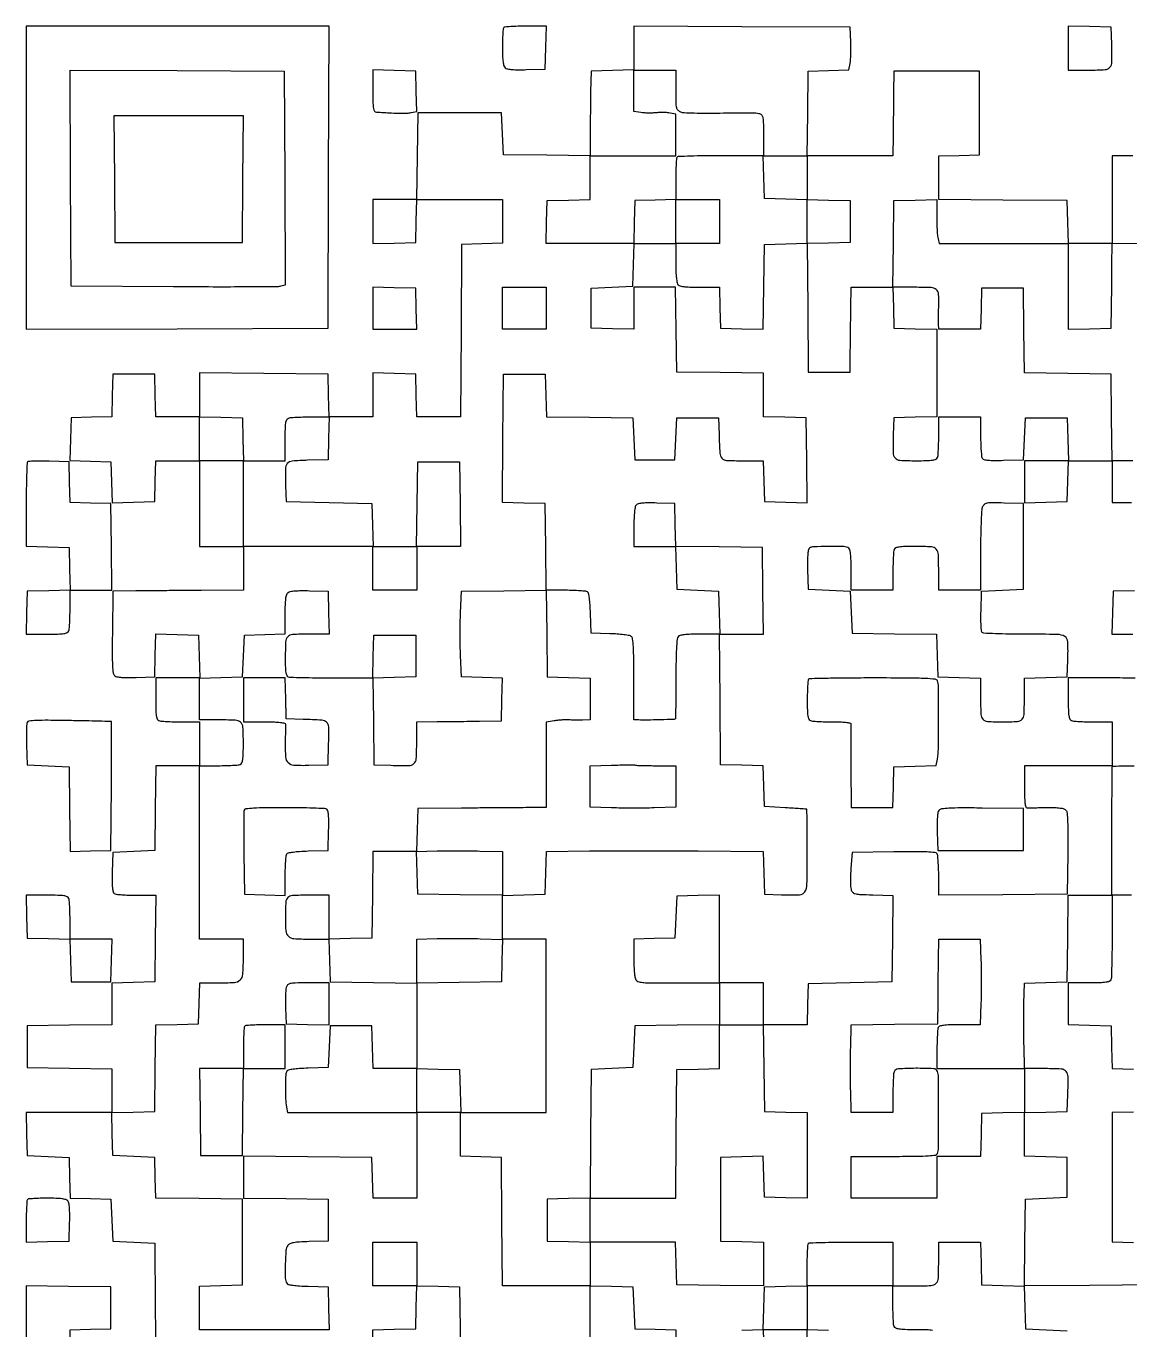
# Model space of a CAD drawing. Extents: x 179 to 1071, y 112 to 1107.
# Drawn here: x 179 to 733, y 453 to 1107 of the extents above; entities that cross this region are included whole.
import ezdxf

# ---------------------------------------------------------------- set-up
doc = ezdxf.new("R2010")
doc.units = 0

msp = doc.modelspace()

# ---------------------------------------------------------------- linework, layer by layer
for points in [[(734.393011, 1042), (724, 1042), (724, 1020), (724, 998), (713.033832, 998), (702.067663, 998), (701.783832, 1008.75), (701.5, 1019.5), (669.25, 1019.763853), (637, 1020.027706), (637, 1030.97887), (637, 1041.930034), (647.25, 1042.215017), (657.5, 1042.5), (657.5, 1063.5), (657.5, 1084.5), (636, 1084.5), (614.5, 1084.5), (614.347508, 1073.5, 0.000324), (614.282022, 1068.54442, 0.0002), (614.211168, 1062.720313, 0.000201), (614.1458, 1056.967406, 0.000362), (614.097508, 1052.25), (614, 1042), (592.480112, 1042), (570.960225, 1042), (571.230112, 1063.25), (571.5, 1084.5), (581.711169, 1084.784554), (591.922339, 1085.069109), (592.51766, 1088.284554, 0.030745), (592.728223, 1090.007609, 0.008296), (592.848074, 1092.758588, 0.008367), (592.880087, 1095.892769, 0.008581), (592.80649, 1099), (592.5, 1106.5), (538.25, 1106.758612), (484, 1107.017225), (484, 1096.042444), (484, 1085.067663), (473.25, 1084.783832), (462.5, 1084.5), (462.296894, 1074, 0.001204), (462.215634, 1069.201565, 0.000693), (462.139675, 1063.420834, 0.000692), (462.079467, 1057.614495, 0.001158), (462.046894, 1052.730498), (462, 1041.960995), (440.25, 1042.230498), (418.5, 1042.5), (418, 1053), (417.5, 1063.5), (396.5, 1063.5), (375.5, 1063.5), (375.230498, 1041.75), (374.960995, 1020), (363.980498, 1020), (353, 1020), (353, 1008.966168), (353, 997.932337), (363.75, 998.216168), (374.5, 998.5), (374.783832, 1009.25), (375.067663, 1020), (396.533832, 1020), (418, 1020), (418, 1009.034983), (418, 998.069966), (407.75, 997.784983), (397.5, 997.5), (397.239377, 954.25), (396.978755, 911), (386.023209, 911), (375.067663, 911), (374.783832, 921.75), (374.5, 932.5), (363.75, 932.783832), (353, 933.067663), (353, 922.033832), (353, 911), (342.033832, 911), (331.067663, 911), (330.783832, 921.75), (330.5, 932.5), (298.25, 932.763853), (266, 933.027706), (266, 922.013853), (266, 911), (255.033832, 911), (244.067663, 911), (243.783832, 921.75), (243.5, 932.5), (233, 932.5), (222.5, 932.5), (222.216519, 921.784613), (221.933039, 911.069227), (211.716519, 910.784613), (201.5, 910.5), (201.216527, 899.785353), (200.933054, 889.070705), (211.216527, 888.785353), (221.5, 888.5), (221.785353, 878.216527), (222.070705, 867.933054), (232.785353, 868.216527), (243.5, 868.5), (243.784983, 878.75), (244.069966, 889), (255.034983, 889), (266, 889), (266, 867.5), (266, 846), (277, 846), (288, 846), (288, 835), (288, 824), (266.75, 823.905136, 0.000424), (257.77105, 823.857442, 0.000369), (248.364062, 823.792567, 0.000371), (239.851391, 823.721275, 0.001093), (234, 823.655136), (222.5, 823.5), (222.253211, 802.86978, 0.002561), (222.178964, 792.014527, 0.013605), (222.330311, 786.078371, 0.019355), (222.665987, 782.416086, 0.189202), (223.402495, 781.080922, 0.133197), (224.486751, 780.586428, 0.020577), (226.854336, 780.296368, 0.018855), (230.04817, 780.15878, 0.009058), (234.149285, 780.211141), (243.5, 780.5), (243.784171, 791.283485), (244.068343, 802.06697), (254.784171, 801.783485), (265.5, 801.5), (265.783832, 790.75), (266.067663, 780), (255.033832, 780), (244, 780), (244, 769.606989, 0.005351), (244.059586, 764.039857, 0.030363), (244.30265, 761.086379, 0.063068), (244.76761, 759.398405, 0.205218), (245.581787, 758.606989, 0.07203), (246.638111, 758.367894, 0.005915), (249.465525, 758.178303, 0.007831), (252.859224, 758.044305, 0.005951), (256.581787, 758), (266, 758), (266, 747), (266, 736), (255.019888, 736), (244.039775, 736), (243.769888, 714.75), (243.5, 693.5), (233, 693), (222.5, 692.5), (222.211769, 682.582645, 0.006827), (222.138177, 677.804805, 0.023663), (222.278982, 674.717063, 0.033714), (222.604266, 672.705135, 0.19692), (223.211769, 671.847958, 0.1155), (224.14022, 671.524336, 0.007563), (226.991374, 671.266219, 0.010658), (230.433419, 671.080712, 0.00774), (234.269502, 671.015313), (244.039005, 671), (243.769502, 649.25), (243.5, 627.5), (232.75, 627.216168), (222, 626.932337), (222, 616.486056), (222, 606.039775), (200.75, 605.769888), (179.5, 605.5), (179.5, 595), (179.5, 584.5), (200.75, 584.230112), (222, 583.960225), (222, 572.980112), (222, 562), (200.466168, 562), (178.932337, 562), (179.216168, 551.25), (179.5, 540.5), (190, 540), (200.5, 539.5), (200.784601, 529.284601), (201.069202, 519.069202), (211.284601, 518.784601), (221.5, 518.5), (222, 508), (222.5, 497.5), (233, 497), (243.5, 496.5), (243.763853, 464.25, 0.001079), (243.966459, 444.655721, 0.012324)], [(461.956064, 440.533984, 0.001694), (462, 453.5), (462, 475), (440.013853, 475), (418.027706, 475), (417.763853, 507.25), (417.5, 539.5), (407.25, 539.784983), (397, 540.069966), (397, 551.034983), (397, 562), (386, 562), (375, 562), (375, 540.5), (375, 519), (364.034983, 519), (353.069966, 519), (352.784983, 529.25), (352.5, 539.5), (320.25, 539.763853), (288, 540.027706), (288, 529.533741), (288, 519.039775), (309.25, 518.769888), (330.5, 518.5), (330.5, 508), (330.5, 497.5), (321, 497.224459, 0.007256), (316.117316, 497.011887, 0.030165), (313.191066, 496.663989, 0.052369), (311.340539, 496.125269, 0.135585), (310.25, 495.28333, 0.144855), (309.348886, 492.860719, 0.011182), (309.026255, 485.856693, 0.011508), (309.021677, 478.858373, 0.136783), (309.800347, 476.288805, 0.199883), (310.589, 475.737468, 0.01918), (312.944063, 475.315749, 0.019108), (316.199826, 474.987032, 0.00836), (320.535034, 474.788805), (330.5, 474.5), (330.783832, 463.75), (331.067663, 453), (298.533832, 453), (266, 453), (266, 463.966168), (266, 474.932337), (276.75, 475.216168), (287.5, 475.5), (287.5, 497), (287.5, 518.5), (265.784769, 518.769405), (244.069538, 519.038811), (243.784769, 529.269405), (243.5, 539.5), (233, 540), (222.5, 540.5), (222.216515, 551.215829), (221.93303, 561.931657), (232.716515, 562.215829), (243.5, 562.5), (243.769409, 584.216365), (244.038817, 605.93273), (254.769409, 606.216365), (265.5, 606.5), (265.784983, 616.75), (266.069966, 627), (275.100725, 627, 0.014587), (283.472123, 627.244278, 0.174853), (286.396268, 628.496301, 0.189568), (287.725975, 631.282014, 0.017666), (288, 639.035184), (288, 649), (277, 649), (266, 649), (266, 692.5), (266, 736), (275.418213, 736, 0.005951), (279.140776, 736.044305, 0.007831), (282.534475, 736.178303, 0.005915), (285.361889, 736.367894, 0.07203), (286.418213, 736.606989, 0.204289), (287.231292, 737.394524, 0.063584), (287.696752, 739.067717, 0.030653), (287.940187, 741.9924, 0.005439), (288, 747.490357, 0.013692), (287.785065, 755.338074, 0.203074), (286.600739, 757.756007, 0.170782), (283.948201, 758.804211, 0.009119), (274.75, 758.986345), (266, 759), (266, 769.466168), (266, 779.932337), (276.75, 780.216168), (287.5, 780.5), (288, 791), (288.5, 801.5), (298.75, 801.784983), (309, 802.069966), (309, 811.912538, -0.007384), (309.070251, 816.669073, -0.024242), (309.315039, 819.800587, -0.035197), (309.72913, 821.876937, -0.153913), (310.399285, 822.916414, -0.132968), (311.486141, 823.412685, -0.020746), (313.849829, 823.703614, -0.018924), (317.042317, 823.84141, -0.009044), (321.149285, 823.788859), (330.5, 823.5), (330.783832, 812.75), (331.067663, 802), (320.650463, 802, 0.012837), (312.706871, 801.796023, 0.196334), (310.271039, 800.652015, 0.177295), (309.204591, 798.079841, 0.010105), (309.013655, 789.356989, 0.008044), (309.072875, 785.248008, 0.034257), (309.315411, 782.805846, 0.062591), (309.758086, 781.335802, 0.199296), (310.486748, 780.643459, 0.083603), (311.620903, 780.414038, 0.001647), (317.552689, 780.239134, 0.003892), (324.497424, 780.111341, 0.002596), (332.453238, 780.068187), (352.93298, 780.063435), (353.21649, 790.781717), (353.5, 801.5), (364, 801.5), (374.5, 801.5), (374.5, 791), (374.5, 780.5), (363.730592, 780.215971), (352.961185, 779.931943), (353.230592, 758.215971), (353.5, 736.5), (362, 736.204946, 0.009927), (370.965089, 736.071849, 0.179688), (373.602972, 737.066531, 0.203196), (374.788355, 739.49751, 0.01319), (375, 747.519052), (375, 758), (385.25, 758.097508, 0.000362), (389.967406, 758.1458, 0.000201), (395.720312, 758.211168, 0.0002), (401.54442, 758.282022, 0.000324), (406.5, 758.347508), (417.5, 758.5), (417.783473, 769.214647), (418.066946, 779.929295), (407.783473, 780.214647), (397.5, 780.5), (397, 791.25, -0.007319), (396.844124, 796.143845, -0.004301), (396.79375, 802, -0.004301), (396.844124, 807.856155, -0.007319), (397, 812.75), (397.5, 823.5), (418.769447, 823.769944), (440.038894, 824.039889), (439.769447, 845.769944), (439.5, 867.5), (428.736192, 867.783972), (417.972383, 868.067944), (418.236192, 900.283972), (418.5, 932.5), (429, 932.5), (439.5, 932.5), (439.783635, 921.769409), (440.06727, 911.038817), (461.783635, 910.769409), (483.5, 910.5), (484, 900), (484.5, 889.5), (494.5, 889.5), (504.5, 889.5), (505, 900), (505.5, 910.5), (516, 910.5), (526.5, 910.5), (526.75078, 902, 0.00791), (527.169844, 892.758359, 0.16988), (528.211961, 890.277494, 0.200101), (530.521931, 889.185537, 0.01165), (538.484069, 889), (548.930034, 889), (549.215017, 878.75), (549.5, 868.5), (560.269987, 868.215966), (571.039973, 867.931931), (570.769987, 889.215966), (570.5, 910.5), (559.75, 910.783832), (549, 911.067663), (549, 922.014329), (549, 932.960995), (527.25, 933.230498), (505.5, 933.5), (505.230112, 954.75), (504.960225, 976), (494.480112, 976), (484, 976), (484, 965.466168), (484, 954.932337), (473.25, 955.216168), (462.5, 955.5), (462.5, 965.5), (462.5, 975.5), (473, 976), (483.5, 976.5), (483.783832, 987.25), (484.067663, 998), (462, 998), (439.932337, 998), (440.216168, 1008.75), (440.5, 1019.5), (451.25, 1019.783832), (462, 1020.067663), (462, 1031.033832), (462, 1042), (483.5, 1042), (505, 1042), (505, 1052.420545), (505, 1062.841089), (502.25, 1063.42771, 0.03346), (500.897554, 1063.622814, 0.013921), (499.054053, 1063.712362, 0.013701), (497.067468, 1063.699044, 0.017236), (495.231884, 1063.572975, -0.017663), (493.343714, 1063.444913, -0.012089), (491.194724, 1063.427247, -0.012199), (489.120656, 1063.510989, -0.024036), (487.481884, 1063.696653), (484, 1064.261685), (484, 1074.630842), (484, 1085), (494.5, 1085), (505, 1085), (505, 1074.975249, 0.004012), (505.051374, 1068.57358, 0.051117), (505.334477, 1066.189521, 0.146112), (506.050754, 1064.91052, 0.102051), (507.454301, 1064.017375, 0.078711), (509.148436, 1063.662967, 0.004931), (514.268263, 1063.461849, 0.007179), (520.400442, 1063.369604, 0.005263), (527.204301, 1063.436568, -0.00294), (533.993608, 1063.534928, -0.004077), (540.080326, 1063.537679, -0.002561), (545.192472, 1063.472119, -0.050525), (546.75, 1063.286034, -0.137401), (548.014175, 1062.606911, -0.151409), (548.683772, 1061.393364, -0.047256), (548.951522, 1058.951681, -0.003695), (549, 1052.391592), (549, 1042), (560, 1042), (571, 1042), (571, 1031.033832), (571, 1020.067663), (581.75, 1019.783832), (592.5, 1019.5), (592.5, 1009), (592.5, 998.5), (581.736192, 998.216028), (570.972383, 997.932056), (571.236192, 965.716028), (571.5, 933.5), (582, 933.5), (592.5, 933.5), (592.628498, 944.5, -0.000013), (592.686515, 949.455578, -0.000008), (592.754941, 955.279687, -0.000008), (592.822714, 961.032592, -0.000014), (592.878498, 965.75), (593, 976), (603.480498, 976), (613.960995, 976), (614.230498, 997.75), (614.5, 1019.5), (625.25, 1019.783832), (636, 1020.067663), (636.013655, 1011.283832, 0.006226), (636.063072, 1007.755838, 0.007343), (636.200423, 1004.419313, 0.006519), (636.394183, 1001.610169, 0.045014), (636.630286, 1000.25), (637.233263, 998), (669.616631, 998), (702, 998), (702, 976.466168), (702, 954.932337), (712.75, 955.216168), (723.5, 955.5), (723.703106, 966, 0.001199), (723.784366, 970.795735, 0.000692), (723.860325, 976.567595, 0.000692), (723.920536, 982.361323, 0.00116), (723.953106, 987.230112), (724, 997.960225), (745.25, 998.230112)], [(734.393011, 889), (724, 889), (724, 878.5), (724, 868), (733.8, 868, -0.008695)], [(735.25, 823.783832), (724.5, 823.5), (724.216168, 812.75), (723.932337, 802), (734.447116, 802, -0.011499)], [(735.514173, 779.950434, 0.002045), (723.393011, 780), (702, 780), (702, 769.606989, 0.005351), (702.059586, 764.039857, 0.030363), (702.30265, 761.086379, 0.063068), (702.76761, 759.398405, 0.205218), (703.581787, 758.606989, 0.07203), (704.638111, 758.367894, 0.005915), (707.465525, 758.178303, 0.007831), (710.859224, 758.044305, 0.005951), (714.581787, 758), (724, 758), (724, 747), (724, 736), (702, 736), (680, 736), (680, 725.5, 0.006005), (680.060567, 720.457419, 0.023438), (680.281335, 717.348344, 0.034149), (680.642374, 715.429997, 0.326874), (681.25, 714.933947, 0.013822), (682.092772, 714.912745, 0.000813), (684.653391, 714.923287, 0.001229), (687.702835, 714.948297, 0.000905), (691.080692, 714.990414, -0.008598), (695.266221, 714.978201, -0.028344), (698.017153, 714.766553, -0.043349), (699.841854, 714.358321, -0.143811), (700.851786, 713.678586, -0.153464), (701.428812, 712.267489, -0.010372), (701.705198, 707.87758, -0.010649), (701.83755, 701.526495, -0.003212), (701.771094, 691.87212), (701.5, 671.5), (669.25, 671.236147), (637, 670.972294), (636.984687, 680.736147, 0.007644), (636.920079, 684.568825, 0.010551), (636.73694, 688.005175, 0.007429), (636.482271, 690.852523, 0.115883), (636.162796, 691.77083, 0.230932), (635.095412, 692.427241, 0.012869), (631.091209, 692.714887, 0.012029), (624.928451, 692.849994, 0.002701), (614.428109, 692.77083), (593.5, 692.5), (592.919281, 684.5, 0.00937), (592.74472, 681.253878, 0.010411), (592.700269, 678.115625, 0.009827), (592.770586, 675.443633, 0.052207), (592.989186, 674, 0.109623), (593.726529, 672.559075, 0.158348), (594.925721, 671.798259, 0.052055), (597.285745, 671.448195, 0.003822), (603.83931, 671.214803), (614.038809, 670.929605), (613.769404, 649.214803), (613.5, 627.5), (592.5, 627), (571.5, 626.5), (571.215017, 616.25), (570.930034, 606), (559.965017, 606), (549, 606), (549, 616.5), (549, 627), (538, 627), (527, 627), (527, 649.033832), (527, 671.067663), (516.25, 670.783832), (505.5, 670.5), (505, 660), (504.5, 649.5), (494.25, 649.215017), (484, 648.930034), (484, 639.087462, 0.007193), (484.069756, 634.238683, 0.025443), (484.317394, 631.136005, 0.039109), (484.746616, 629.109285, 0.148885), (485.449955, 628.041534, 0.130231), (486.58464, 627.516025, 0.020827), (489.028861, 627.188844, 0.018658), (492.357668, 627.008554, 0.008587), (496.699955, 627.010192, -0.002156), (501.192096, 627.069661, -0.001222), (506.632174, 627.104915, -0.00122), (512.114991, 627.11366, -0.002011), (516.75, 627.091103), (527, 627), (527, 616.519888), (527, 606.039775), (505.75, 605.769888), (484.5, 605.5), (484, 595), (483.5, 584.5), (473, 584), (462.5, 583.5), (462.236191, 551.283692), (461.972383, 519.067383), (451.236191, 518.783692), (440.5, 518.5), (440.5, 508), (440.5, 497.5), (451.25, 497.216168), (462, 496.932337), (462, 486), (462, 475.067663), (472.75, 474.783832), (483.5, 474.5), (484, 464), (484.5, 453.5), (494.75, 453.215017), (505, 452.930034), (505, 442.940266, 0.015392)], [(633.93074, 452.696802, 0.030628), (631.003676, 452.940206, 0.005432), (625.5, 453, -0.005432), (619.996324, 453.059794, -0.030628), (617.06926, 453.303198, -0.063541), (615.394846, 453.768616, -0.204366), (614.606989, 454.581787, -0.07203), (614.367894, 455.638111, -0.005915), (614.178303, 458.465525, -0.007831), (614.044305, 461.859224, -0.005951), (614, 465.581787), (614, 475), (624.883369, 475, 0.012204), (633.226269, 475.20366, 0.197977), (635.714658, 476.374267, 0.177077), (636.798314, 479.013049, 0.009397), (636.986345, 488.25), (637, 497), (647.466168, 497), (657.932337, 497), (658.216168, 486.25), (658.5, 475.5), (669.230404, 475.216367), (679.960808, 474.932734), (680.230404, 496.716367), (680.5, 518.5), (691, 519), (701.5, 519.5), (701.5, 529.5), (701.5, 539.5), (690.75, 539.783832), (680, 540.067663), (680, 551), (680, 561.932337), (690.75, 562.216168), (701.5, 562.5), (701.795054, 571, 0.009898), (701.928611, 579.960862, 0.179012), (700.937651, 582.600274, 0.203743), (698.514002, 583.787151, 0.01335), (690.543332, 584), (680.124768, 584), (679.812384, 595.25, -0.00405), (679.713093, 600.299642, -0.002554), (679.675039, 606.196412, -0.002563), (679.696964, 611.995081, -0.004708), (679.783492, 616.716508), (680.066984, 626.933016), (690.783492, 627.216508), (701.5, 627.5), (701.769502, 649.25), (702.039005, 671), (712.993398, 671), (723.947791, 671), (723.927488, 703.120259, -0.000865), (723.941027, 715.456995, -0.001423), (724.000218, 725.89212, -0.000115), (724.082057, 735.247047, -0.196791), (724.203592, 735.536443, -0.193728), (724.847032, 735.809904, -0.000478), (735.012754, 735.994915, -0.003218)], [(733.8, 671), (724, 671), (724, 650.581787, -0.002771), (723.956005, 642.642891, -0.004125), (723.821697, 635.696775, -0.001841), (723.636631, 629.779435, -0.083055), (723.393011, 628.581787, -0.205218), (722.601595, 627.76761, -0.063068), (720.913621, 627.30265, -0.030363), (717.960143, 627.059586, -0.005351), (712.393011, 627), (702, 627), (702, 616.533832), (702, 606.067663), (712.75, 605.783832), (723.5, 605.5), (723.783492, 594.783492), (724.066984, 584.066984), (734.783492, 583.783492)], [(353, 442.065692), (353, 452.932337), (363.75, 453.216168), (374.5, 453.5), (374.784171, 464.283485), (375.068343, 475.06697), (385.784171, 474.783485), (396.5, 474.5), (396.770909, 453.546095, 0.004016), (396.943781, 445.299226, 0.006938)]]:
    msp.add_lwpolyline(points, format="xyb")
for points in [[(179, 1030.993714), (179, 954.987428), (254.75, 955.243714), (330.5, 955.5), (330.756286, 1031.25), (331.012572, 1107), (255.006286, 1107), (179, 1107)], [(223.235953, 1030.25), (223.5, 998.5), (255.5, 998.5), (287.5, 998.5), (287.764047, 1030.25), (288.028094, 1062), (255.5, 1062), (222.971906, 1062)], [(527, 1009), (527, 998), (516, 998), (505, 998), (505, 1009), (505, 1020), (516, 1020), (527, 1020)], [(353, 965.533832), (353, 955), (364.034983, 955), (375.069966, 955), (374.784983, 965.25), (374.5, 975.5), (363.75, 975.783832), (353, 976.067663)], [(440, 965.5), (440, 955), (429, 955), (418, 955), (418, 965.5), (418, 976), (429, 976), (440, 976)], [(549.230498, 584.25), (549.5, 562.5), (560.25, 562.216168), (571, 561.932337), (571, 540.432337), (571, 518.932337), (560.25, 519.216168), (549.5, 519.5), (549.214647, 529.783473), (548.929295, 540.066946), (538.214647, 539.783473), (527.5, 539.5), (527.5, 518.5), (527.5, 497.5), (538.25, 497.216168), (549, 496.932337), (549, 485.946666), (549, 474.960995), (527.25, 475.230498), (505.5, 475.5), (505.216168, 486.25), (504.932337, 497), (483.466168, 497), (462, 497), (462, 508), (462, 519), (483.486147, 519), (504.972294, 519), (505.236147, 551.25), (505.5, 583.5), (516.25, 583.783832), (527, 584.067663), (527, 595.033832), (527, 606), (537.980498, 606), (548.960995, 606)], [(375, 486), (375, 475), (364, 475), (353, 475), (353, 486), (353, 497), (364, 497), (375, 497)], [(179, 453.519888), (179, 432), (190, 432), (201, 432), (201, 442.465017), (201, 452.930034), (211.25, 453.215017), (221.5, 453.5), (221.5, 464), (221.5, 474.5), (200.25, 474.769888), (179, 475.039775)]]:
    msp.add_lwpolyline(points, close=True)
for points in [[(418.666667, 1106.333333, 0.175801), (418.400534, 1105.764128, 0.005479), (418.195833, 1103.156801, 0.010096), (418.048318, 1100.033718, 0.006752), (418, 1096.455778, 0.008159), (418.071977, 1092.045061, 0.025371), (418.319499, 1089.082853, 0.036445), (418.73626, 1087.097914, 0.15069), (419.399285, 1086.083586, 0.132968), (420.486141, 1085.587315, 0.020746), (422.849829, 1085.296386, 0.018924), (426.042317, 1085.15859, 0.009044), (430.149285, 1085.211141), (439.5, 1085.5), (439.783832, 1096.25), (440.067663, 1107), (429.700498, 1107, 0.006002), (425.679249, 1106.951725, 0.009085), (422.182855, 1106.804167, 0.004491), (419.245758, 1106.600217, 0.178637)], [(702, 1096.033832), (702, 1085), (712.480948, 1085, 0.01319), (720.50249, 1085.211645, 0.203196), (722.933469, 1086.397028, 0.179688), (723.928151, 1089.034911, 0.009927), (723.795054, 1098), (723.5, 1106.5), (712.75, 1106.783832), (702, 1107.067663)], [(308.758677, 1030.77123), (309.017354, 977.04246), (306.758677, 976.494347, -0.057902), (304.987826, 976.276519, -0.000418), (290.035361, 976.188577, -0.001589), (272.903102, 976.156579, -0.001017), (253, 976.223117), (201.5, 976.5), (201.241383, 1030.758691), (200.982767, 1085.017383), (254.741383, 1084.758691), (308.5, 1084.5)], [(353, 1074.533832, 0.004197), (353.05112, 1068.444422, 0.036594), (353.293917, 1065.752312, 0.108199), (353.820894, 1064.427778, 0.233944), (354.75, 1063.899556, 0.002177), (362.268946, 1063.500834, 0.008454), (366.930668, 1063.352924, 0.01324), (370.097501, 1063.389877, 0.037859), (372.284023, 1063.639846), (375.068047, 1064.173856), (374.784023, 1074.336928), (374.5, 1084.5), (363.75, 1084.783832), (353, 1085.067663)], [(505.666667, 1041.333333, 0.178487), (505.399824, 1040.754775, 0.004542), (505.195833, 1037.83736, 0.009139), (505.048278, 1034.363183, 0.006042), (505, 1030.368316), (505, 1020.069966), (494.75, 1019.784983), (484.5, 1019.5), (484.216168, 1008.75), (483.932337, 998), (494.466168, 998), (505, 998), (505, 988.2, 0.008695), (505.074295, 983.928253, 0.018472), (505.311224, 980.630442, 0.019349), (505.671932, 978.200304, 0.150969), (506.2, 977.2, 0.150838), (507.199003, 976.672291, 0.019392), (509.622935, 976.311444, 0.018513), (512.910654, 976.074375, 0.00874), (517.165017, 976), (526.930034, 976), (527.215017, 965.75), (527.5, 955.5), (538.230014, 955.216371), (548.960029, 954.932742), (549.230014, 976.216371), (549.5, 997.5), (560.25, 997.783832), (571, 998.067663), (571, 1009), (571, 1019.932337), (560.25, 1020.216168), (549.5, 1020.5), (549.216168, 1031.25), (548.932337, 1042), (527.632835, 1042, 0.002928), (519.419844, 1041.951908, 0.004657), (512.394229, 1041.804167, 0.001225), (506.288613, 1041.603887, 0.189769)], [(614.215017, 965.75), (614.5, 955.5), (625.25, 955.216168), (636, 954.932337), (636, 933), (636, 911.067663), (625.25, 910.783832), (614.5, 910.5), (614.204946, 902, 0.009877), (614.071064, 893.0422, 0.178526), (615.059359, 890.401672, 0.204134), (617.477762, 889.21372, 0.013466), (625.412063, 889, 0.005366), (630.967894, 889.059622, 0.03041), (633.916669, 889.302747, 0.063152), (635.602227, 889.767789, 0.205067), (636.393011, 890.581787, 0.07203), (636.632106, 891.638111, 0.005915), (636.821697, 894.465525, 0.007831), (636.955695, 897.859224, 0.005951), (637, 901.581787), (637, 911), (647.5, 911), (658, 911), (658.015313, 901.25, 0.007755), (658.080714, 897.421391, 0.010675), (658.266219, 893.985645, 0.007585), (658.524351, 891.139851, 0.115445), (658.847958, 890.211769, 0.19692), (659.705135, 889.604266, 0.033714), (661.717063, 889.278982, 0.023663), (664.804805, 889.138177, 0.006827), (669.582645, 889.211769), (679.5, 889.5), (680, 900), (680.5, 910.5), (691, 910.5), (701.5, 910.5), (701.783832, 899.75), (702.067663, 889), (691.033832, 889), (680, 889), (680, 878.466168), (680, 867.932337), (690.75, 868.216168), (701.5, 868.5), (701.784983, 878.75), (702.069966, 889), (713.054485, 889), (724.039005, 889), (723.769502, 910.75), (723.5, 932.5), (701.769831, 932.769447), (680.039662, 933.038894), (679.769831, 954.269447), (679.5, 975.5), (669, 975.5), (658.5, 975.5), (658.215017, 965.25), (657.930034, 955), (647.465017, 955), (637, 955), (636.9181, 957.75, -0.00733), (636.896396, 959.18603, -0.002185), (636.904983, 961.378505, -0.002191), (636.936179, 963.841122, -0.002367), (636.988454, 966.240655, 0.019485), (636.908969, 972.625098, 0.213217), (635.770791, 974.857146, 0.16104), (633.177293, 975.832635, 0.010106), (624.897629, 976), (613.930034, 976)], [(287.783832, 899.75), (288.067663, 889), (298.533832, 889), (309, 889), (309, 899.393011, -0.005351), (309.059586, 904.960143, -0.030363), (309.30265, 907.913621, -0.063068), (309.76761, 909.601595, -0.205218), (310.581787, 910.393011, -0.0721), (311.638889, 910.632128, -0.005887), (314.475463, 910.821697, -0.007809), (317.880092, 910.955696, -0.00593), (321.615619, 911), (331.067663, 911), (330.783832, 900.25), (330.5, 889.5), (320.2603, 889.215131, 0.013482), (312.473421, 888.788181, 0.195806), (310.060296, 887.567079, 0.179106), (309.075074, 884.958841, 0.010944), (309.203496, 876.496645), (309.5, 868.5), (331, 868), (352.5, 867.5), (352.783832, 856.75), (353.067663, 846), (364.013944, 846), (374.960225, 846), (375.230112, 867.25), (375.5, 888.5), (386, 888.5), (396.5, 888.5), (396.769888, 867.25), (397.039775, 846), (386.019888, 846), (375, 846), (375, 835), (375, 824), (364, 824), (353, 824), (353, 835.011188), (353, 846.022376), (331.25, 845.967297, -0.000286), (322.134479, 845.949432, -0.000261), (312.73125, 845.94129, -0.000261), (304.325669, 845.942779, -0.000846), (298.75, 845.956109), (288, 846), (288, 867.5), (288, 889), (277, 889), (266, 889), (266, 900.033832), (266, 911.067663), (276.75, 910.783832), (287.5, 910.5)], [(179.699448, 888.366114, 0.189022), (179.415897, 887.716854, 0.001401), (179.205463, 881.762276, 0.004986), (179.050471, 874.890697, 0.003145), (179, 866.867165), (179, 846.067663), (189.75, 845.783832), (200.5, 845.5), (200.783485, 834.784171), (201.06697, 824.068343), (190.283485, 823.784171), (179.5, 823.5), (179.216168, 812.75), (178.932337, 802), (189.359179, 802, 0.005326), (194.946379, 802.059521, 0.03028), (197.908208, 802.302479, 0.062919), (199.600474, 802.767294, 0.205485), (200.393011, 803.581787, 0.07203), (200.632106, 804.638111, 0.005915), (200.821697, 807.465525, 0.007831), (200.955695, 810.859224, 0.005951), (201, 814.581787), (201, 824), (211.519502, 824), (222.039005, 824), (221.769502, 845.75), (221.5, 867.5), (211.284601, 867.784601), (201.069202, 868.069202), (200.784601, 878.284601), (200.5, 888.5), (190.449448, 888.782781, 0.006672), (186.547259, 888.840477, 0.010046), (183.145783, 888.777033, 0.005301), (180.300668, 888.636532, 0.183378)], [(485.234424, 866.834424, 0.148037), (484.682905, 865.804059, 0.021532), (484.312981, 863.428249, 0.019339), (484.074077, 860.149401, 0.008515), (484, 855.8), (484, 846), (494.466168, 846), (504.932337, 846), (505.216168, 835.25), (505.5, 824.5), (516, 824), (526.5, 823.5), (526.783832, 812.75), (527.067663, 802), (517.156276, 802, 0.007702), (512.546618, 801.928989, 0.021862), (509.341808, 801.689708, 0.028009), (507.145387, 801.30307, 0.163387), (506.160821, 800.693778, 0.155408), (505.66688, 799.472649, 0.006131), (505.355675, 794.598731, 0.008974), (505.139753, 788.166245, 0.003835), (505.071438, 779.560173, -0.0014), (505.048047, 771.937084, -0.002283), (504.980557, 765.469956, -0.000297), (504.890913, 759.722677, -0.194708), (504.769517, 759.436184, -0.191225), (504.277437, 759.223765, -0.000566), (497.164741, 759.021061, -0.003569), (490.643318, 758.889164, -0.011118), (486.25, 758.929363), (484, 759), (484, 779.377555, 0.002907), (483.940944, 789.535727, 0.012268), (483.720722, 795.623041, 0.013838), (483.368596, 799.597372, 0.192846), (482.695876, 800.837437, 0.131421), (481.740901, 801.277004, 0.010763), (479.000112, 801.687053, 0.013854), (475.65896, 802.019842, 0.010217), (471.945876, 802.209882), (462.5, 802.5), (462.211195, 812.464966, 0.00836), (462.012968, 816.800174, 0.019108), (461.684251, 820.055937, 0.01918), (461.262532, 822.411, 0.199883), (460.711195, 823.199653, 0.117278), (459.827555, 823.50492, 0.006942), (456.985997, 823.747767, 0.010156), (453.561095, 823.92279, 0.007295), (449.730498, 823.984687), (439.960995, 824), (440.230498, 802.25), (440.5, 780.5), (451.25, 780.216168), (462, 779.932337), (462, 769.466168), (462, 759), (458.25, 758.898683, -0.005838), (456.574583, 758.872988, -0.003769), (454.633886, 758.880515, -0.003788), (452.736457, 758.916559, -0.007136), (451.205782, 758.97911, 0.020277), (449.661302, 759.001609, 0.010258), (447.71723, 758.911147, 0.010171), (445.710593, 758.735408, 0.014919), (443.955782, 758.492529), (440, 757.824204), (440, 736.412102), (440, 715), (429.75, 714.940931, 0.000386), (424.365363, 714.905745, 0.000111), (416.048438, 714.843127, 0.000112), (406.674575, 714.76836, 0.00012), (397.5, 714.690931), (375.5, 714.5), (375.216168, 703.75), (374.932337, 693), (363.985671, 693), (353.039005, 693), (352.769502, 671.25), (352.5, 649.5), (341.75, 649.216168), (331, 648.932337), (331, 659.966168), (331, 671), (320.567388, 671, 0.010141), (312.629976, 670.838993, 0.181131), (310.316098, 669.863591, 0.192925), (309.285712, 667.630531, 0.011758), (309.078667, 660.139059, 0.01934), (309.322607, 653.083722, 0.188726), (310.587126, 650.441055, 0.173695), (313.363624, 649.242635, 0.01588), (321.001352, 649), (330.932337, 649), (331.216168, 638.25), (331.5, 627.5), (353.25, 627.230498), (375, 626.960995), (375, 605.480498), (375, 584), (364.033832, 584), (353.067663, 584), (352.783832, 594.75), (352.5, 605.5), (342, 605.5), (331.5, 605.5), (331, 595), (330.5, 584.5), (320.535034, 584.211195, 0.008364), (316.200526, 584.012965, 0.019097), (312.944049, 583.684195, 0.019162), (310.58782, 583.262426, 0.199573), (309.798145, 582.711195, 0.133772), (309.244945, 580.931983, 0.006972), (309.114806, 574.891145, 0.011772), (309.210966, 568.862145, 0.034857), (309.661717, 564.75), (310.158911, 562), (342.579455, 562), (375, 562), (375, 573.033832), (375, 584.067663), (385.75, 583.783832), (396.5, 583.5), (396.783832, 572.75), (397.067663, 562), (418.533832, 562), (440, 562), (440, 605.5), (440, 649), (429, 649), (418, 649), (418, 659.966168), (418, 670.932337), (428.75, 671.216168), (439.5, 671.5), (439.783635, 682.230591), (440.06727, 692.961183), (461.783635, 693.230591, -0.002215), (472.390654, 693.315183, -0.000918), (486.731271, 693.339686, -0.000908), (502.100733, 693.309812, -0.001172), (516.216435, 693.223659), (548.932871, 692.947318), (549.216435, 682.223659), (549.5, 671.5), (558, 671.204946, 0.016959), (567.18796, 671.197749, 0.255404), (569.847483, 672.767634, 0.131484), (570.879648, 676.412428, 0.003624), (571, 693.019052, 0.001116), (570.982022, 701.072564, 0.001845), (570.926563, 707.872842, 0.000153), (570.852586, 713.960269, 0.282852), (570.75, 714.122536, 0.096572), (570.540448, 714.178998, 0.000246), (567.489062, 714.393395, 0.001536), (564.043335, 714.623158, 0.000955), (560, 714.872536), (549.5, 715.5), (549.215387, 725.716519), (548.930773, 735.933039), (538.215387, 736.216519), (527.5, 736.5), (527.236336, 769.25), (526.972671, 802), (538.005838, 802), (549.039005, 802), (548.769502, 823.75), (548.5, 845.5), (526.783635, 845.769409), (505.06727, 846.038817), (504.783635, 856.769409), (504.5, 867.5), (495.484424, 867.784424, 0.008771), (491.360229, 867.84215, 0.022222), (488.366666, 867.698401, 0.027716), (486.2536, 867.383717, 0.146572)], [(659.054214, 866.1013, 0.105878), (658.600742, 864.526838, 0.005413), (658.287677, 859.193421, 0.007789), (658.069626, 852.429663, 0.004162), (658, 844.065741), (658, 824), (647.5, 824), (637, 824), (636.986345, 832.75, 0.009119), (636.804211, 841.948201, 0.170782), (635.756007, 844.600739, 0.203074), (633.338074, 845.785065, 0.013692), (625.490357, 846, 0.005439), (619.9924, 845.940187, 0.030653), (617.067717, 845.696752, 0.063584), (615.394524, 845.231292, 0.204289), (614.606989, 844.418213, 0.07203), (614.367894, 843.361889, 0.005915), (614.178303, 840.534475, 0.007831), (614.044305, 837.140776, 0.005951), (614, 833.418213), (614, 824), (603.5, 824), (593, 824), (593, 834.393011, 0.005351), (592.940414, 839.960143, 0.030363), (592.69735, 842.913621, 0.063068), (592.23239, 844.601595, 0.205218), (591.418213, 845.393011, 0.086967), (588.614274, 845.94073, 0.00799), (581.496097, 845.96517, 0.00622), (574.244444, 845.783942, 0.132759), (572.211769, 845.152042, 0.19692), (571.604266, 844.294865, 0.033714), (571.278982, 842.282937, 0.023663), (571.138177, 839.195195, 0.006827), (571.211769, 834.417355), (571.5, 824.5), (582, 824), (592.5, 823.5), (593, 813), (593.5, 802.5), (614.716369, 802.23021), (635.932738, 801.96042), (636.216369, 791.23021), (636.5, 780.5), (647.25, 780.216168), (658, 779.932337), (658, 769.573157, 0.010989), (658.174156, 761.649698, 0.180952), (659.192413, 759.254544, 0.192337), (661.509006, 758.190001, 0.01268), (669, 758, 0.01268), (676.490994, 758.190001, 0.192337), (678.807587, 759.254544, 0.180952), (679.825844, 761.649698, 0.010989), (680, 769.573157), (680, 779.932337), (690.75, 780.216168), (701.5, 780.5), (701.795054, 789, 0.016725), (701.806524, 798.158575, 0.254284), (700.256004, 800.803638, 0.132723), (696.655435, 801.833829, 0.003692), (680.309379, 801.954545, -0.003895), (672.326681, 802.016725, -0.006099), (665.462596, 802.207432, -0.002082), (659.569903, 802.467689, -0.186389), (658.784563, 802.815437, -0.177272), (658.453305, 803.529235, -0.007622), (658.261207, 806.335043, -0.012222), (658.1639, 809.727848, -0.008324), (658.211836, 813.588164), (658.5, 823.5), (669, 824), (679.5, 824.5), (679.5, 846), (679.5, 867.5), (669.804214, 867.785558, 0.004922), (664.072513, 867.89791, 0.041315), (661.493115, 867.709725, 0.103221), (660.034994, 867.15901, 0.128846)], [(288, 769), (288, 758), (298.5, 758, -0.006012), (303.541273, 757.939386, -0.023419), (306.651777, 757.718556, -0.034052), (308.572581, 757.35754, -0.325984), (309.070637, 756.75, -0.014814), (309.092806, 755.923743, -0.001037), (309.081503, 753.605455, -0.001469), (309.054161, 750.840669, -0.001106), (309.008434, 747.800487, 0.019124), (309.164989, 740.343372, 0.185881), (310.449256, 737.519281, 0.18469), (313.300283, 736.276188, 0.018838), (320.804214, 736.214442), (330.5, 736.5), (330.783553, 747.222527, 0.010992), (330.820152, 755.43543, 0.202285), (329.787687, 757.767985, 0.175254), (327.337791, 758.826727, 0.00786), (318, 759.24922), (309.5, 759.5), (309.395178, 764.5, 0.000547), (309.344591, 766.793283, 0.000309), (309.278501, 769.573437, 0.000308), (309.208383, 772.377327, 0.000507), (309.145178, 774.75), (309, 780), (298.5, 780), (288, 780)], [(571.666667, 779.333333, 0.177151), (571.400184, 778.759466, 0.005003), (571.195833, 776.005386, 0.009619), (571.048298, 772.715883, 0.006396), (571, 768.940322, 0.005893), (571.060959, 763.768394, 0.032092), (571.306259, 760.979628, 0.066055), (571.774075, 759.375813, 0.199759), (572.581787, 758.606989, 0.072121), (573.639118, 758.367866, 0.005879), (576.478402, 758.178303, 0.007803), (579.886264, 758.044303, 0.005924), (583.625624, 758, -0.006478), (588.194884, 757.940802, -0.026932), (590.941532, 757.721262, -0.046114), (592.54589, 757.352757, -0.359935), (592.925354, 756.75, 0.031368), (592.862413, 755.80373, 0.000416), (592.84552, 749.91875, 0.001191), (592.847856, 743.101191, 0.000782), (592.881517, 735.25), (593, 715), (603.465017, 715), (613.930034, 715), (614.215017, 725.25), (614.5, 735.5), (625.144856, 735.782765), (635.789712, 736.06553), (636.354922, 739.282765, 0.040875), (636.833484, 744.458418, 0.002582), (636.915051, 759.752258, 0.001392), (636.873158, 775.780025, 0.090498), (636.361578, 778.500126, 0.28317), (635.226494, 779.367503, 0.013552), (630.25413, 779.733646, 0.010241), (621.845132, 779.951645, 0.001359), (604.059678, 780, 0.001967), (591.848591, 779.951968, 0.003178), (581.457114, 779.804167, 0.000574), (572.302448, 779.605242, 0.192974)], [(179.42762, 757.671977, 0.082374), (179.239327, 756.752692, 0.004612), (179.156126, 753.827136, 0.006999), (179.137889, 750.327912, 0.005063), (179.211631, 746.428821), (179.5, 736.5), (190, 736), (200.5, 735.5), (200.769989, 714.215238), (201.039978, 692.930475), (211.269989, 693.215238), (221.5, 693.5), (221.763853, 725.75, 0.000769), (221.846056, 738.124204, 0.001276), (221.872692, 748.560654, 0.000072), (221.871349, 757.951391, 0.297359), (221.763853, 758.116055, 0.09798), (221.540599, 758.165755, 0.00007), (215.472204, 758.308793, 0.00082), (208.703655, 758.456277, 0.000501), (200.715989, 758.609212, 0.002494), (189.952919, 758.750799, 0.013042), (184.028405, 758.644648, 0.015617), (180.330245, 758.365914, 0.28159)], [(495.581787, 736), (505, 736), (505, 725.564338), (505, 715.128677), (494.25, 714.814338, -0.004782), (489.356229, 714.718069, -0.002807), (483.5, 714.691764, -0.002807), (477.643775, 714.731219, -0.004781), (472.75, 714.838476), (462, 715.176952), (462, 725.554644), (462, 735.932337), (472.75, 736.24437, -0.002733), (476.96509, 736.343665, -0.003822), (480.7334, 736.383022, -0.002319), (483.903192, 736.377195, -0.049905), (484.831787, 736.278202, 0.042575), (485.739509, 736.167982, 0.002465), (488.538962, 736.081722, 0.003733), (491.877126, 736.020268, 0.002735)], [(288.430633, 713.679829, 0.088268), (288.245769, 712.72029, 0.001235), (288.175977, 706.794493, 0.003408), (288.158822, 699.908546, 0.002233), (288.228584, 691.973), (288.5, 671.5), (298.75, 671.215017), (309, 670.930034), (309.015313, 680.715017, -0.007284), (309.077209, 684.551548, -0.010143), (309.252233, 687.98145, -0.006927), (309.495068, 690.827286, -0.117319), (309.800347, 691.711195, -0.199883), (310.589, 692.262532, -0.01918), (312.944063, 692.684251, -0.019108), (316.199826, 693.012968, -0.00836), (320.535034, 693.211195), (330.5, 693.5), (330.788231, 703.417355, 0.006898), (330.860488, 708.152301, 0.023169), (330.721449, 711.249244, 0.031953), (330.403603, 713.282358, 0.202257), (329.809716, 714.117602, 0.1274), (328.791933, 714.432595, 0.002321), (323.093118, 714.672453, 0.005588), (316.410744, 714.847879, 0.003684), (308.723535, 714.907076, 0.002984), (299.037016, 714.852484, 0.0122), (293.159826, 714.640793, 0.011484), (289.256416, 714.314609, 0.281623)], [(637.069255, 713.583448, 0.134197), (636.582558, 712.510708, 0.019837), (636.296298, 710.125691, 0.018549), (636.159618, 706.925954, 0.00912), (636.211141, 702.850715), (636.5, 693.5), (658, 693.5), (679.5, 693.5), (679.5, 704), (679.5, 714.5), (658.858114, 714.732733, 0.002593), (648.065934, 714.798447, 0.013401), (642.098731, 714.64388, 0.018514), (638.392432, 714.310448, 0.190072)], [(418, 681.917729), (418, 670.960225), (396.75, 671.230112), (375.5, 671.5), (375.216515, 682.215829), (374.93303, 692.931657), (385.216515, 693.215829, -0.004675), (389.963905, 693.302602, -0.002559), (395.783914, 693.324762, -0.00255), (401.695675, 693.286869, -0.004063), (406.75, 693.187616), (418, 692.875232)], [(179.216168, 660.25), (179.5, 649.5), (190.216508, 649.216508), (200.933016, 648.933016), (201.216508, 638.216508), (201.5, 627.5), (211.5, 627.5), (221.5, 627.5), (221.783832, 638.25), (222.067663, 649), (211.533832, 649), (201, 649), (201, 658.418213, 0.005951), (200.955695, 662.140776, 0.007831), (200.821697, 665.534475, 0.005915), (200.632106, 668.361889, 0.07203), (200.393011, 669.418213, 0.205485), (199.600474, 670.232706, 0.062919), (197.908208, 670.697521, 0.03028), (194.946379, 670.940479, 0.005326), (189.359179, 671), (178.932337, 671)], [(417.783193, 638.187011), (417.5, 627.5), (396.25, 627.230112), (375, 626.960225), (375, 637.946281), (375, 648.932337), (385.25, 649.216168, -0.0047), (389.986655, 649.302783, -0.00256), (395.8035, 649.324684, -0.00255), (401.718417, 649.28651, -0.004045), (406.783193, 649.187011), (418.066386, 648.874022)], [(658.185662, 638.400107, -0.004692), (658.283863, 633.554047, -0.002696), (658.3159, 627.712026, -0.002693), (658.28481, 621.841483, -0.004492), (658.187616, 616.900107), (657.875232, 606), (647.544605, 606, 0.006183), (642.43973, 605.936866, 0.025076), (639.339802, 605.704323, 0.039399), (637.421356, 605.30789, 0.234633), (636.690537, 604.635934, 0.073497), (636.480224, 603.694018, 0.004598), (636.298154, 600.842007, 0.006709), (636.157556, 597.426311, 0.004925), (636.089812, 593.635934), (636.012529, 584), (658.006264, 584), (680, 584), (680, 573.033832), (680, 562.067663), (669.25, 561.783832), (658.5, 561.5), (658.216168, 550.75), (657.932337, 540), (646.966168, 540), (636, 540), (636, 529.5), (636, 519), (614.5, 519), (593, 519), (593, 529.5), (593, 540), (614.393011, 540, 0.002234), (626.024548, 540.051967, 0.014416), (631.892546, 540.273677, 0.022066), (635.350215, 540.658084, 0.268578), (636.347907, 541.464247, 0.090791), (636.854042, 544.164011, 0.001104), (636.890259, 562.008914, 0.001105), (636.847626, 579.85286, 0.090699), (636.340557, 582.554907, 0.298001), (634.367992, 583.978517, 0.013049), (625.475318, 584.15467, 0.01309), (616.586307, 583.865966, 0.294535), (614.606989, 582.418213, 0.07203), (614.367894, 581.361889, 0.005915), (614.178303, 578.534475, 0.007831), (614.044305, 575.140776, 0.005951), (614, 571.418213), (614, 562), (603.564338, 562), (593.128677, 562), (592.814338, 572.715364, -0.004655), (592.715931, 577.631065, -0.00263), (592.683462, 583.592273, -0.002624), (592.713895, 589.605717, -0.004305), (592.810214, 594.69603), (593.120429, 605.961331), (614.810214, 606.230665), (636.5, 606.5), (636.631648, 618, -0.000048), (636.690668, 623.113084, -0.000032), (636.75939, 628.985938, -0.000032), (636.826894, 634.692985, -0.000062), (636.881648, 639.25), (637, 649), (647.435662, 649), (657.871323, 649)], [(309.472548, 624.746645, 0.047213), (309.269098, 623.414471, 0.007738), (309.160222, 620.806198, 0.008456), (309.131457, 617.723436, 0.00737), (309.203496, 614.496645), (309.5, 606.5), (320.25, 606.216168), (331, 605.932337), (331, 616.466168), (331, 627), (320.519052, 627, 0.003696), (313.909309, 626.951146, 0.046645), (311.434044, 626.682761, 0.147279), (310.189822, 626.013211, 0.135509)], [(288.666667, 605.333333, 0.178563), (288.399803, 604.754503, 0.004516), (288.195833, 601.827083, 0.009111), (288.048276, 598.341612, 0.006022), (288, 594.333333), (288, 584), (276.980498, 584), (265.960995, 584), (266.230498, 562.25), (266.5, 540.5), (277, 540.5), (287.5, 540.5), (287.769502, 562.25), (288.039005, 584), (298.519502, 584), (309, 584), (309, 595), (309, 606), (299.166667, 606, 0.006327), (295.350087, 605.951706, 0.009526), (292.026042, 605.804167, 0.004912), (289.241448, 605.599886, 0.177413)], [(179.666667, 518.333333, 0.178637), (179.399783, 517.754242, 0.004491), (179.195833, 514.817145, 0.009085), (179.048275, 511.320751, 0.006002), (179, 507.299502), (179, 496.932337), (189.75, 497.216168), (200.5, 497.5), (200.788859, 506.850715, 0.009044), (200.84141, 510.957683, 0.018924), (200.703614, 514.150171, 0.020746), (200.412685, 516.513859, 0.132968), (199.916414, 517.600715, 0.15069), (198.902086, 518.26374, 0.036445), (196.917147, 518.680501, 0.025371), (193.954939, 518.928023, 0.008159), (189.544222, 519, 0.006752), (185.966282, 518.951682, 0.010096), (182.843199, 518.804167, 0.005479), (180.235872, 518.599466, 0.175801)], [(614, 486), (614, 475), (592.5, 475), (571, 475), (571, 464), (571, 453), (559.966168, 453), (548.932337, 453), (549.216168, 463.75), (549.5, 474.5), (560.25, 474.783832), (571, 475.067663), (571, 485.367165, -0.006042), (571.048278, 489.362473, -0.009138), (571.195833, 492.837021, -0.004541), (571.399823, 495.754766, -0.178489), (571.666667, 496.333333, -0.189545), (572.287675, 496.603799, -0.001277), (578.257292, 496.804167, -0.004756), (585.132422, 496.951903, -0.002993), (593.166667, 497), (614, 497)]]:
    msp.add_lwpolyline(points, format="xyb", close=True)
for points in [[(734.75, 562.216168), (724, 561.932337), (724, 529.5), (724, 497.067663), (734.75, 496.783832)], [(745.5, 475.5), (712.716307, 475.236293), (679.932615, 474.972585), (680.216307, 464.236293), (680.5, 453.5), (691, 453), (701.5, 452.5)], [(538.215829, 452.783485), (548.931657, 453.06697), (549.215829, 442.300505)], [(571, 443.069015), (571, 453.067663), (581.75, 452.783832)]]:
    msp.add_lwpolyline(points)

doc.saveas('drawing.dxf')
